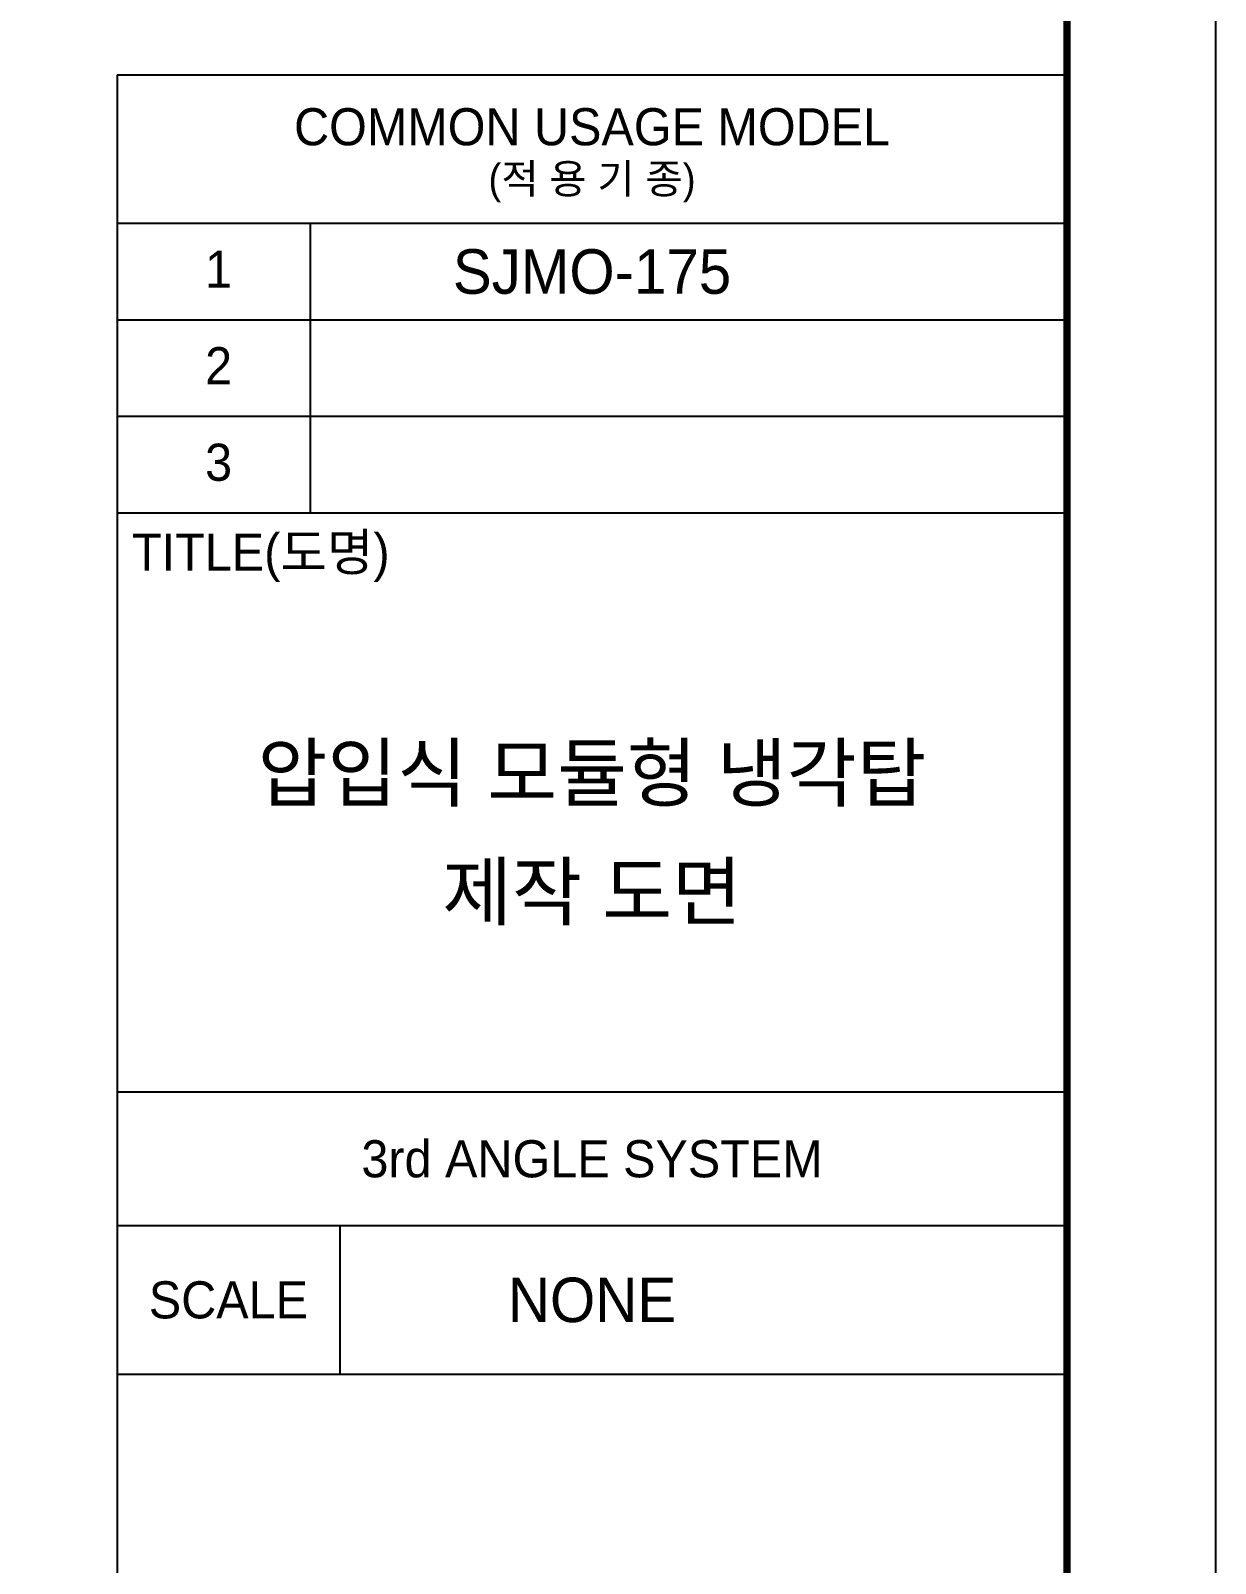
# Model space of a CAD drawing. Header units: millimetres. Extents: x -662372 to 32037, y -140374 to 23117.
# Drawn here: x 26447 to 32037, y 8361 to 15588 of the extents above; entities that cross this region are included whole.
import ezdxf
from ezdxf.enums import TextEntityAlignment as Align

# ---------------------------------------------------------------- set-up
doc = ezdxf.new("R2010")
doc.units = ezdxf.units.MM
doc.layers.add('냉각탑_form', color=1, linetype='Continuous')
doc.layers.add('냉각탑_text', color=3, linetype='Continuous')
doc.styles.add('돋움', font='Dotum.ttf')

msp = doc.modelspace()

# ---------------------------------------------------------------- linework, layer by layer
at = {"layer": 'Defpoints'}
msp.add_lwpolyline([(2629.4, 23117.1), (32036.6, 23117.1), (32036.6, 2322), (2629.4, 2322)], close=True, dxfattribs=at)
at = {"layer": '냉각탑_form'}
for p, q in [((26855.3, 15380.2), (26855.3, 3022.2)), ((26855.3, 15380.2), (31336.4, 15380.2)), ((26855.3, 14680), (31336.4, 14680)), ((27765.5, 14680), (27765.5, 13314.7)), ((26855.3, 14224.9), (31336.4, 14224.9)), ((26855.3, 13769.8), (31336.4, 13769.8)), ((26855.3, 13314.7), (31336.4, 13314.7)), ((26855.3, 10584), (31336.4, 10584)), ((26855.3, 9953.9), (31336.4, 9953.9)), ((27905.6, 9953.9), (27905.6, 9253.7)), ((26855.3, 9253.7), (31336.4, 9253.7))]:
    msp.add_line(p, q, dxfattribs=at)
at = {"layer": '냉각탑_form', "const_width": 35}
msp.add_lwpolyline([(3329.6, 22416.9), (3329.6, 3022.2), (31336.4, 3022.2), (31336.4, 22416.9)], close=True, dxfattribs=at)

# ---------------------------------------------------------------- texts
at = {"layer": '냉각탑_form', "style": '돋움'}
for s, height, p in [('COMMON USAGE MODEL', 175.043, (29095.9, 15135.1)), ('(적 용 기 종)', 140.03, (29095.9, 14890.1)), ('3rd ANGLE SYSTEM', 175.043, (29095.9, 10269)), ('SCALE', 175.04, (27380.4, 9603.8))]:
    msp.add_text(s, height=height, dxfattribs=at).set_placement(p, align=Align.MIDDLE_CENTER)
for s, height, p in [('1', 175, (27270.5, 14375.9)), ('2', 175, (27270.5, 13920.8)), ('3', 175, (27270.5, 13465.7)), ('TITLE(도명)', 175.04, (26925.7, 13041.9))]:
    msp.add_text(s, height=height, dxfattribs=at).set_placement(p)
at = {"layer": '냉각탑_text', "style": '돋움'}
for s, height, p in [('SJMO-175', 210.05, (29095.9, 14452.5)), ('압입식 모듈형 냉각탑', 262.5, (29095.9, 12089)), ('제작 도면', 262.5, (29095.9, 11529)), ('NONE', 210.05, (29095.9, 9603.8))]:
    msp.add_text(s, height=height, dxfattribs=at).set_placement(p, align=Align.MIDDLE_CENTER)

doc.saveas('drawing.dxf')
